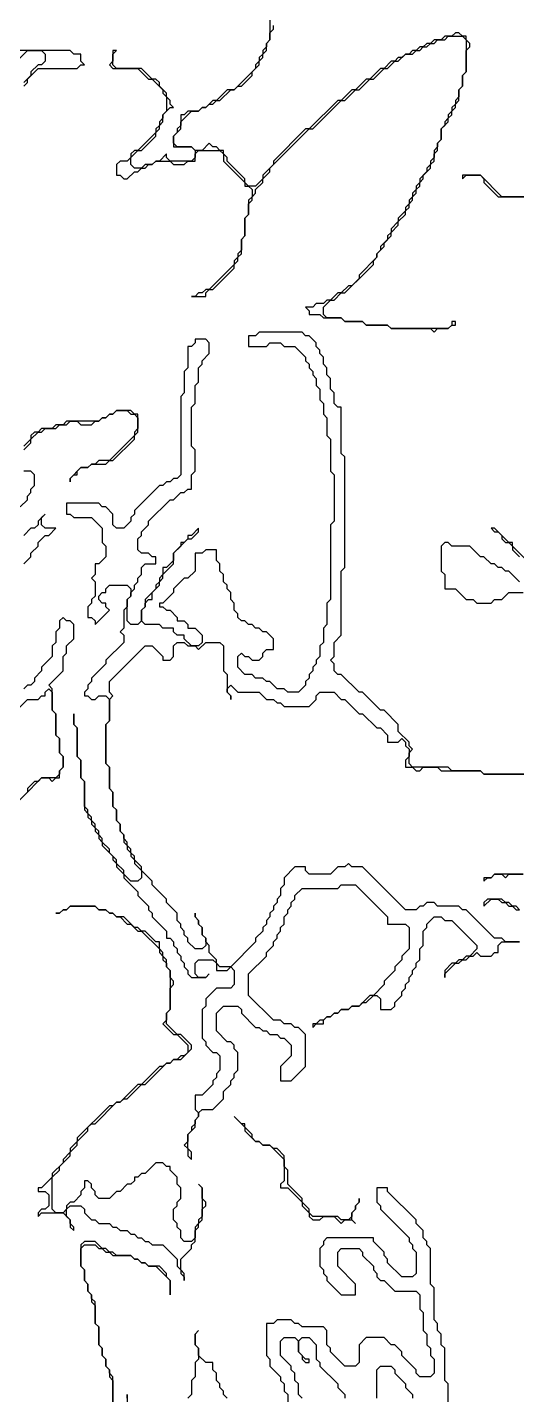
# Model space of a CAD drawing. Header units: metres. Extents: x 0 to 1000, y 0 to 1405.
# Drawn here: x 844.7 to 879, y 127.5 to 223.4 of the extents above; entities that cross this region are included whole.
import ezdxf

# ---------------------------------------------------------------- set-up
doc = ezdxf.new("R2010")
doc.units = ezdxf.units.M

msp = doc.modelspace()

# ---------------------------------------------------------------- linework, layer by layer
for points in [[(861.75, 224.25), (861.75, 222.5), (861.5, 222.25), (861.5, 222), (861.25, 221.75), (861.25, 221.5), (861, 221.25), (861, 221), (860.75, 220.75), (860.75, 220.5), (859.25, 219), (858.75, 219), (858, 218.25), (857.75, 218.25), (857.25, 217.75), (857, 217.75), (856.75, 217.5), (856, 217.5), (855.75, 217.25), (855.5, 217.25), (855.5, 216.5), (855.25, 216.25), (855.25, 216), (855, 215.75), (855, 215), (856.25, 215), (856.5, 214.75), (856.5, 214.25), (856.25, 214), (854.75, 214), (854.5, 214.25), (854.5, 214.5), (854, 214), (853.75, 214), (853.5, 213.75), (853, 213.75), (852.75, 213.5), (852.25, 213.5), (852, 213.75), (852, 214.25), (852.5, 214.75), (852.75, 214.75), (853.75, 215.75), (853.75, 216), (854, 216.25), (854, 216.5), (854.25, 216.75), (854.25, 217.25), (854.75, 217.75), (855, 217.75), (854.75, 218), (854.75, 218.25), (854.5, 218.5), (854.5, 218.75), (854, 219.25), (854, 219.5), (853.75, 219.75), (853.5, 219.75), (852.75, 220.5), (851, 220.5), (850.75, 220.75), (850.75, 221.5), (851, 221.75), (850.75, 221.75), (850.75, 221), (850.5, 220.75), (850.75, 220.5), (852.5, 220.5), (853.25, 219.75), (853.5, 219.75), (854.25, 219), (854.25, 218.75), (854.5, 218.5), (854.5, 217.5), (854.25, 217.25), (854.25, 217), (854, 216.75), (854, 216.5), (853.75, 216.25), (853.75, 216), (852.5, 214.75), (852.25, 214.75), (852, 214.5), (852, 214.25), (851.75, 214), (851.25, 214), (851, 213.75), (851, 213), (851.25, 213), (851.5, 212.75), (851.75, 212.75), (852.25, 213.25), (852.5, 213.25), (852.75, 213.5), (853, 213.5), (853.25, 213.75), (853.5, 213.75), (853.75, 214), (854.75, 214), (855, 213.75), (855.75, 213.75), (856, 214), (856.5, 214), (856.5, 214.5), (856.75, 214.75), (858.25, 214.75), (858.5, 214.5), (858.5, 214), (860, 212.5), (860, 212.25), (860.25, 212.25), (860.5, 212), (860.5, 211.5), (860.25, 211.25), (860.25, 210.25), (860, 210), (860, 208.75), (859.75, 208.5), (859.75, 207.75), (859.5, 207.5), (859.5, 207.25), (859.25, 207), (859.25, 206.75), (857.5, 205), (857.25, 205), (857, 204.75), (856.75, 204.75), (856.5, 204.5), (856.25, 204.5), (857.25, 204.5), (857.25, 204.75), (857.5, 205), (857.75, 205), (859.25, 206.5), (859.25, 206.75), (859.5, 207), (859.5, 207.25), (859.75, 207.5), (859.75, 208.5), (860, 208.75), (860, 210), (860.25, 210.25), (860.25, 211), (860.5, 211.25), (860.5, 211.5), (860.75, 211.75), (860.75, 212), (861.25, 212.5), (861.25, 212.75), (861.75, 213.25), (861.75, 213.5), (864.5, 216.25), (864.75, 216.25), (866.75, 218.25), (867, 218.25), (867.75, 219), (868, 219), (868.75, 219.75), (869, 219.75), (869.75, 220.5), (870, 220.5), (870.5, 221), (870.75, 221), (871.25, 221.5), (871.75, 221.5), (872, 221.75), (872.25, 221.75), (872.5, 222), (872.75, 222), (873, 222.25), (873.25, 222.25), (873.5, 222.5), (874, 222.5), (874.25, 222.75), (875.25, 222.75), (875.5, 222.5), (875.5, 220.25), (875.25, 220), (875.25, 219.25), (875, 219), (875, 218.5), (874.75, 218.25), (874.75, 218), (874.5, 217.75), (874.5, 217.5), (874.25, 217.25), (874.25, 217), (874, 216.75), (874, 216.5), (873.75, 216.25), (873.75, 215.5), (873.5, 215.25), (873.5, 215), (873.25, 214.75), (873.25, 214.25), (873, 214), (873, 213.75), (872.75, 213.5), (872.75, 213.25), (872.25, 212.75), (872.25, 212.5), (872, 212.25), (872, 212), (871.75, 211.75), (871.75, 211.5), (871.5, 211.25), (871.5, 211), (871.25, 210.75), (871.25, 210.5), (870.75, 210), (870.75, 209.75), (870.25, 209.25), (870.25, 209), (870, 208.75), (870, 208.5), (869.5, 208), (869.5, 207.75), (869.25, 207.5), (869.25, 207.25), (868, 206), (868, 205.75), (867.5, 205.25), (867.25, 205.25), (866.75, 204.75), (866.5, 204.75), (866, 204.25), (865.75, 204.25), (865.5, 204), (865, 204), (864.75, 203.75), (864.25, 203.75), (864.5, 203.5), (864.5, 203.25), (865.25, 203.25), (865.5, 203), (866.75, 203), (867, 202.75), (868.25, 202.75), (868.5, 202.5), (870, 202.5), (870.25, 202.25), (873, 202.25), (873.25, 202), (873.5, 202.25), (874.25, 202.25), (874.5, 202.5), (874.75, 202.5), (874.75, 202.75), (874.5, 202.75), (874.5, 202.5), (874.25, 202.25), (870.25, 202.25), (870, 202.5), (868.5, 202.5), (868.25, 202.75), (867, 202.75), (866.75, 203), (865.75, 203), (865.5, 203.25), (865.5, 203.75), (866, 204.25), (866.25, 204.25), (866.75, 204.75), (867, 204.75), (869, 206.75), (869, 207), (869.25, 207.25), (869.25, 207.5), (869.75, 208), (869.75, 208.25), (870.25, 208.75), (870.25, 209), (870.75, 209.5), (870.75, 209.75), (871.25, 210.25), (871.25, 210.5), (871.5, 210.75), (871.5, 211), (871.75, 211.25), (871.75, 211.5), (872, 211.75), (872, 212), (872.25, 212.25), (872.25, 212.5), (872.5, 212.75), (872.5, 213), (873, 213.5), (873, 213.75), (873.25, 214), (873.25, 214.5), (873.5, 214.75), (873.5, 215.25), (873.75, 215.5), (873.75, 216.25), (874.25, 216.75), (874.25, 217), (874.5, 217.25), (874.5, 217.5), (874.75, 217.75), (874.75, 218), (875, 218.25), (875, 219), (875.25, 219.25), (875.25, 220), (875.5, 220.25), (875.5, 221.75), (875.75, 222), (875.75, 222.25), (875.5, 222.5), (875.5, 222.75), (875.25, 222.75), (875, 223), (874.75, 223), (874.5, 222.75), (874, 222.75), (873.75, 222.5), (873.25, 222.5), (873, 222.25), (872.75, 222.25), (872.5, 222), (872.25, 222), (872, 221.75), (871.75, 221.75), (871.5, 221.5), (871.25, 221.5), (871, 221.25), (870.75, 221.25), (870.5, 221), (870.25, 221), (869.75, 220.5), (869.5, 220.5), (868.75, 219.75), (868.5, 219.75), (867.75, 219), (867.5, 219), (866.75, 218.25), (866.5, 218.25), (864.5, 216.25), (864.25, 216.25), (862, 214), (862, 213.75), (861.25, 213), (861.25, 212.75), (860.75, 212.25), (860.25, 212.25), (860, 212.5), (860, 212.75), (858.75, 214), (858.75, 214.25), (858.5, 214.5), (858.5, 214.75), (858.25, 214.75), (858, 215), (857.75, 215), (857.5, 215.25), (857, 214.75), (856.5, 214.75), (856.25, 215), (855.25, 215), (855, 215.25), (855, 215.75), (855.5, 216.25), (855.5, 216.75), (856.25, 217.5), (856.75, 217.5), (857, 217.75), (857.25, 217.75), (857.5, 218), (857.75, 218), (858, 218.25), (858.25, 218.25), (859, 219), (859.25, 219), (859.5, 219.25), (859.75, 219.25), (860.5, 220), (860.5, 220.25), (861, 220.75), (861, 221), (861.25, 221.25), (861.25, 221.5), (861.5, 221.75), (861.5, 222.25), (861.75, 222.5), (861.75, 223), (862, 223.25), (862, 223.5)], [(843.75, 220.75), (844.75, 221.75), (845.75, 221.75), (846, 221.5), (846, 221), (845.75, 220.75), (845.5, 220.75), (845, 220.25), (845, 220), (844.5, 219.5)], [(844.5, 219.25), (844.75, 219.5), (844.75, 219.75), (845.5, 220.5), (848.25, 220.5), (848.5, 220.75), (848.75, 220.75), (848.5, 221), (848.5, 221.5), (848, 221.5), (847.75, 221.75), (844.25, 221.75)], [(880.25, 211.5), (878, 211.5), (876.5, 213), (875.25, 213), (875.25, 212.75), (875.5, 213), (876.5, 213), (876.75, 212.75), (876.75, 212.5), (877.75, 211.5), (880.25, 211.5)], [(879.75, 171), (876.75, 171), (876.5, 171.25), (874.5, 171.25), (874.25, 171.5), (871.75, 171.5), (871.5, 171.75), (871.5, 172.5), (871.75, 172.75), (871.5, 173), (871.5, 173.25), (870.75, 174), (870.75, 174.5), (869.75, 175.5), (869.5, 175.5), (868.25, 176.75), (868, 176.75), (866.75, 178), (866.5, 178), (866.25, 178.25), (866.25, 178.75), (866, 179), (866.25, 179.25), (866.25, 180.25), (866.75, 180.75), (866.75, 185.25), (867, 185.5), (867, 193.25), (866.75, 193.5), (866.75, 196.75), (866.5, 196.75), (866.25, 197), (866.25, 197.75), (866, 198), (866, 198.75), (865.75, 199), (865.75, 199.5), (865.5, 199.75), (865.5, 200.25), (865.25, 200.5), (865.25, 200.75), (865, 201), (865, 201.25), (864.5, 201.75), (864.25, 201.75), (864, 202), (861, 202), (860.75, 201.75), (860.25, 201.75), (860.25, 201), (861.5, 201), (861.75, 201.25), (862.5, 201.25), (862.75, 201), (863.5, 201), (864.25, 200.25), (864.25, 200), (864.5, 199.75), (864.5, 199.5), (864.75, 199.25), (864.75, 199), (865, 198.75), (865, 198.25), (865.25, 198), (865.25, 197.25), (865.5, 197), (865.5, 196.25), (865.75, 196), (865.75, 194.75), (866, 194.5), (866, 192.25), (866.25, 192), (866.25, 188.75), (866, 188.5), (866, 183.25), (865.75, 183), (865.75, 181.5), (865.5, 181.25), (865.5, 180.25), (865.25, 180), (865.25, 179.25), (865, 179), (865, 178.75), (864.75, 178.5), (864.75, 178.25), (864.5, 178), (864.5, 177.75), (864.25, 177.5), (864.25, 177.25), (863.75, 176.75), (863, 176.75), (862.75, 177), (862.25, 177), (861.75, 177.5), (861.5, 177.5), (861.25, 177.75), (860.75, 177.75), (860.5, 178), (860, 178), (859.5, 178.5), (859.5, 179.25), (859.75, 179.5), (860, 179.25), (860.25, 179.25), (860.5, 179), (861, 179), (861.25, 179.25), (861.25, 179.5), (861.5, 179.75), (862, 179.75), (862, 180.5), (861.5, 181), (861.25, 181), (861, 181.25), (860.75, 181.25), (860.5, 181.5), (860.25, 181.5), (860, 181.75), (859.75, 181.75), (859.5, 182), (859.5, 182.25), (859.25, 182.5), (859.25, 183), (859, 183.25), (859, 183.75), (858.75, 184), (858.75, 184.25), (858.5, 184.5), (858.5, 185), (858.25, 185.25), (858.25, 185.75), (858, 186), (858, 186.75), (857.25, 186.75), (857, 186.5), (856.5, 186.5), (856.5, 185.25), (856, 184.75), (855.75, 184.75), (855, 184), (855, 183.75), (854.25, 183), (854, 183), (854, 182.75), (854.25, 182.75), (854.5, 182.5), (854.75, 182.5), (855.25, 182), (855.25, 181.75), (855.75, 181.75), (856, 181.5), (856, 181.25), (856.5, 181.25), (857, 180.75), (857, 180.25), (856.75, 180), (856.25, 180), (855.75, 180.5), (855.75, 180.75), (855.25, 180.75), (855, 181), (855, 181.25), (854.25, 181.25), (854, 181.5), (853, 181.5), (852.75, 181.75), (852.75, 182.5), (853, 182.75), (853, 183), (853.25, 183.25), (853.5, 183.25), (853.5, 183.75), (854, 184.25), (854, 184.5), (854.25, 184.75), (854.25, 185), (855, 185.75), (855, 186.5), (856, 187.5), (856.25, 187.5), (856.75, 188), (856.75, 188.25), (856.25, 187.75), (856, 187.75), (856, 187.5), (855.75, 187.25), (855.5, 187.25), (855.5, 187), (855, 186.5), (855, 186), (854.5, 185.5), (854.25, 185.5), (854.25, 185), (854, 184.75), (854, 184.5), (853.75, 184.25), (853.75, 184), (853, 183.25), (853, 182.75), (852.75, 182.5), (852.75, 181.75), (852.5, 181.5), (852, 181.5), (851.75, 181.75), (851.75, 183.25), (852, 183.5), (852, 183.75), (852.25, 184), (852.25, 184.25), (852.5, 184.5), (852.5, 184.75), (852.75, 185), (852.75, 185.5), (853, 185.75), (853.75, 185.75), (853.75, 186.25), (853.5, 186.25), (853.25, 186.5), (852.75, 186.5), (852.5, 186.75), (852.5, 187.5), (852.75, 187.75), (852.75, 188), (853.25, 188.5), (853.25, 188.75), (854.75, 190.25), (855, 190.25), (855.5, 190.75), (855.75, 190.75), (856, 191), (856.25, 191), (856.25, 192), (856.5, 192.25), (856.5, 193.75), (856.25, 194), (856.25, 196.75), (856.5, 197), (856.5, 198.25), (856.75, 198.5), (856.75, 199.5), (857, 199.75), (857, 200), (857.5, 200.5), (857.5, 201.25), (857.25, 201.5), (856.5, 201.5), (856.5, 201.25), (856.25, 201), (856, 201), (856, 199.5), (855.75, 199.25), (855.75, 197.75), (855.5, 197.5), (855.5, 192), (855.25, 191.75), (855, 191.75), (854.75, 191.5), (854.5, 191.5), (854.25, 191.25), (854, 191.25), (852.25, 189.5), (852.25, 189.25), (852, 189), (852, 188.75), (851.5, 188.25), (851, 188.25), (850.75, 188.5), (850.75, 189.25), (850.25, 189.75), (850, 189.75), (849.75, 190), (847.5, 190), (847.5, 189.25), (847.75, 189.25), (848, 189), (849.25, 189), (850, 188.25), (850, 187.25), (850.25, 187), (850.25, 186.25), (849.75, 185.75), (849.5, 185.75), (849.5, 185), (849.25, 184.75), (849.5, 184.5), (849.5, 183.5), (849.25, 183.25), (849.25, 183), (849, 182.75), (849, 182), (849.25, 182), (849.5, 181.75), (849.5, 181.5), (850.5, 182.5), (850.25, 182.75), (850.25, 183), (850, 183), (849.75, 183.25), (849.75, 183.5), (850, 183.75), (850.25, 183.75), (850.25, 184), (850.5, 184.25), (851.75, 184.25), (852, 184), (852, 183.5), (851.75, 183.25), (851.75, 182.75), (851.5, 182.5), (851.5, 181.25), (851.25, 181), (851.5, 180.75), (851.5, 180.25), (850.25, 179), (850.25, 178.75), (849.25, 177.75), (849.25, 177.5), (849, 177.25), (849, 177), (848.75, 176.75), (848.75, 176.5), (849, 176.5), (849.25, 176.25), (849.5, 176.25), (849.75, 176.5), (850.25, 176.5), (850.5, 176.25), (850.5, 174.75), (850.25, 174.5), (850.25, 171.75), (850.5, 171.5), (850.5, 170), (850.75, 169.75), (850.75, 168.75), (851, 168.5), (851, 167.75), (851.25, 167.5), (851.25, 167), (851.5, 166.75), (851.5, 166.25), (851.75, 166), (851.75, 165.75), (852, 165.5), (852, 165.25), (852.25, 165), (852.25, 164.75), (852.75, 164.25), (852.75, 163.75), (852.5, 163.5), (852, 163.5), (851.5, 164), (851.5, 164.25), (851, 164.75), (851, 165), (850.5, 165.5), (850.5, 165.75), (850, 166.25), (850, 166.5), (849.75, 166.75), (849.75, 167), (849.5, 167.25), (849.5, 167.5), (849.25, 167.75), (849.25, 168), (849, 168.25), (849, 168.5), (848.75, 168.75), (848.75, 170.5), (848.5, 170.75), (848.5, 172), (848.25, 172.25), (848.25, 174.25), (848, 174.5), (848, 175.25), (848, 174.5), (848.25, 174.25), (848.25, 172.25), (848.5, 172), (848.5, 170.75), (848.75, 170.5), (848.75, 168.5), (849, 168.25), (849, 168), (849.25, 167.75), (849.25, 167.5), (849.5, 167.25), (849.5, 167), (849.75, 166.75), (849.75, 166.5), (850, 166.25), (850, 166), (850.75, 165.25), (850.75, 165), (851, 164.75), (851, 164.5), (851.5, 164), (851.5, 163.75), (852.5, 162.75), (852.5, 162.5), (853.25, 161.75), (853.25, 161.5), (853.5, 161.25), (853.5, 161), (854.5, 160), (854.5, 159.5), (854.75, 159.5), (855, 159.25), (855, 159), (855.25, 158.75), (855.25, 158.5), (855.5, 158.25), (855.5, 158), (855.75, 157.75), (855.75, 157.5), (856, 157.25), (856, 157), (856.25, 156.75), (857.25, 156.75), (857.5, 157), (857.25, 156.75), (856.75, 156.75), (856.5, 157), (856.5, 157.75), (856.75, 158), (857.75, 158), (858, 157.75), (858, 157.25), (858.75, 157.25), (859, 157.5), (859.25, 157.25), (859.25, 156.25), (859, 156), (858, 156), (857.25, 155.25), (857.25, 154.75), (857, 154.5), (857, 152.5), (857.25, 152.25), (857.25, 152), (857.75, 151.5), (858, 151.5), (858.25, 151.25), (858.25, 150.25), (858, 150), (858, 149.75), (857.75, 149.5), (857.75, 149.25), (857, 148.5), (856.5, 148.5), (856.5, 147.5), (856.75, 147.25), (856.75, 147), (856.5, 146.75), (856.5, 146.5), (856.25, 146.25), (856.25, 146), (856, 145.75), (856, 145.25), (855.75, 145), (856, 144.75), (856, 144.25), (856.25, 144), (856.25, 144.5), (856, 144.75), (856, 145.75), (856.5, 146.25), (856.5, 146.75), (856.75, 147), (856.75, 147.25), (857, 147.5), (857.75, 147.5), (858.5, 148.25), (858.5, 148.75), (859, 149.25), (859, 149.5), (859.25, 149.75), (859.25, 150), (859.5, 150.25), (859.5, 151.5), (859.25, 151.75), (859.25, 152), (859, 152.25), (858.75, 152.25), (858, 153), (858, 154.25), (858.5, 154.75), (859.5, 154.75), (859.75, 154.5), (859.75, 154.25), (860.75, 153.25), (861, 153.25), (861.25, 153), (861.5, 153), (861.75, 152.75), (862.25, 152.75), (862.5, 152.5), (862.75, 152.5), (863.25, 152), (863.25, 151.25), (862.5, 150.5), (862.5, 149.5), (863.25, 149.5), (864.25, 150.5), (864.25, 152.75), (863.75, 153.25), (863.5, 153.25), (863.25, 153.5), (862.75, 153.5), (862.5, 153.75), (862, 153.75), (860.25, 155.5), (860.25, 157), (861.5, 158.25), (861.5, 158.5), (862, 159), (862, 159.25), (862.25, 159.5), (862.25, 159.75), (862.5, 160), (862.5, 160.25), (862.75, 160.5), (862.75, 161), (863, 161.25), (863, 161.5), (863.25, 161.75), (863.25, 162), (863.5, 162.25), (863.5, 162.5), (864, 163), (866.5, 163), (866.75, 163.25), (867.75, 163.25), (870, 161), (870, 160.5), (871.25, 160.5), (871.5, 160.25), (871.5, 158.75), (871, 158.25), (871, 158), (870.5, 157.5), (870.5, 157.25), (869.75, 156.5), (869.75, 156.25), (869, 155.5), (868.75, 155.5), (868, 154.75), (867.5, 154.75), (867.25, 154.5), (866.75, 154.5), (866.5, 154.25), (866.25, 154.25), (866, 154), (865.75, 154), (865.5, 153.75), (865.25, 153.75), (865, 153.5), (864.75, 153.5), (864.75, 153.25), (865, 153.5), (865.5, 153.5), (865.5, 153.75), (865.75, 154), (866, 154), (866.25, 154.25), (866.5, 154.25), (866.75, 154.5), (867.25, 154.5), (867.5, 154.75), (868, 154.75), (868.25, 155), (868.5, 155), (869, 155.5), (869.25, 155.5), (869.5, 155.25), (869.5, 154.5), (870.25, 154.5), (870.5, 154.75), (870.5, 155), (871, 155.5), (871, 155.75), (871.25, 156), (871.25, 156.25), (871.5, 156.5), (871.5, 156.75), (871.75, 157), (871.75, 157.25), (872, 157.5), (872, 157.75), (872.25, 158), (872.25, 158.75), (872.5, 159), (872.5, 160), (872.75, 160.25), (872.75, 160.5), (873.25, 161), (873.75, 161), (874, 160.75), (874.5, 160.75), (876.25, 159), (876.25, 158.75), (875.75, 158.25), (875.5, 158.25), (875.25, 158), (875, 158), (874.75, 157.75), (874.5, 157.75), (874, 157.25), (874, 156.75), (874, 157), (874.75, 157.75), (875, 157.75), (875.25, 158), (875.5, 158), (875.75, 158.25), (876, 158.25), (876.25, 158.5), (876.5, 158.25), (877.25, 158.25), (877.5, 158.5), (877.75, 158.5), (877.75, 159), (878, 159.25), (879.25, 159.25)], [(844.5, 193.75), (845, 194.25), (845, 194.5), (845.5, 195), (845.75, 195), (846, 195.25), (846.75, 195.25), (847, 195.5), (847.5, 195.5), (847.75, 195.75), (848.25, 195.75), (848.5, 195.5), (849.25, 195.5), (849.5, 195.75), (849.75, 195.75), (850, 196), (850.25, 196), (850.5, 196.25), (850.75, 196.25), (851, 196.5), (851.75, 196.5), (852, 196.25), (852.25, 196.25), (852.5, 196), (852.5, 195.25), (852.25, 195), (852.25, 194.75), (850.5, 193), (849.75, 193), (849.5, 192.75), (849.25, 192.75), (849, 192.5), (848.5, 192.5), (847.75, 191.75), (847.75, 191.5), (847.75, 191.75), (848, 192), (848.25, 192), (848.25, 192.25), (848.5, 192.5), (849, 192.5), (849.25, 192.75), (850.25, 192.75), (850.5, 193), (850.75, 193), (852.25, 194.5), (852.25, 194.75), (852.5, 195), (852.5, 196.25), (852.25, 196.25), (852, 196.5), (851, 196.5), (850.75, 196.25), (850.5, 196.25), (850.25, 196), (850, 196), (849.75, 195.75), (847.5, 195.75), (847.25, 195.5), (846.75, 195.5), (846.5, 195.25), (845.75, 195.25), (845.5, 195), (845.25, 195), (845, 194.75), (845, 194.5), (844.5, 194)], [(844.25, 189.75), (844.75, 190.25), (844.75, 190.5), (845, 190.75), (845, 191), (845.25, 191.25), (845.25, 192), (845, 192.25), (844.5, 192.25)], [(844.5, 185.75), (845, 186.25), (845, 186.5), (845.5, 187), (845.5, 187.25), (846, 187.75), (846.25, 187.75), (846.75, 188.25), (846, 188.25), (845.75, 188.5), (845.75, 189), (846, 189.25), (845.5, 188.75), (845.5, 188.5), (845.25, 188.25), (845, 188.25), (844.5, 187.75)], [(880.5, 185.25), (878.75, 187), (878.75, 187.25), (878.5, 187.25), (877.5, 188.25), (877.25, 188.25), (877.5, 188), (877.75, 188), (878, 187.75), (878, 187.5), (878.25, 187.25), (878.5, 187.25), (878.75, 187), (878.75, 186.75), (879.25, 186.25)], [(879.25, 184.5), (878.5, 185.25), (878.25, 185.25), (878, 185.5), (877.75, 185.5), (877.5, 185.75), (877.25, 185.75), (876.75, 186.25), (876.5, 186.25), (875.75, 187), (874.5, 187), (874.25, 187.25), (874, 187.25), (873.75, 187), (873.75, 185.25), (874, 185), (874, 184), (874.75, 184), (875.5, 183.25), (876, 183.25), (876.25, 183), (877.25, 183), (877.5, 183.25), (878, 183.25), (878.5, 183.75), (879.5, 183.75)], [(844.5, 169.5), (845.75, 170.75), (846.25, 170.75), (846.5, 170.5), (846.75, 170.75), (847, 170.75), (847, 171.25), (847.25, 171.5), (847.25, 172.25), (847, 172.5), (847, 173.5), (846.75, 173.75), (846.75, 175.25), (846.5, 175.5), (846.5, 177), (846.25, 177.25), (847.25, 178.25), (847.25, 179.25), (847.5, 179.5), (847.5, 180), (848, 180.5), (848, 181.5), (847.75, 181.75), (847.5, 181.75), (847.25, 182), (847, 181.75), (847, 181.25), (846.75, 181), (846.75, 180.25), (846.5, 180), (846.5, 179.25), (845.75, 178.5), (845.75, 178.25), (845.25, 177.75), (845.25, 177.5), (845, 177.25), (844.75, 177.25), (844.5, 177)], [(879.25, 159.25), (878.25, 159.25), (878, 159.5), (877.5, 159.5), (875.5, 161.5), (875.25, 161.5), (875, 161.75), (873.5, 161.75), (873.25, 162), (872.75, 162), (872.5, 161.75), (872.25, 161.75), (872, 161.5), (871.25, 161.5), (868.25, 164.5), (867.5, 164.5), (867.25, 164.75), (867, 164.5), (866.5, 164.5), (866, 164), (864.5, 164), (864.25, 164.25), (864.25, 164.5), (863.5, 164.5), (862.75, 163.75), (862.75, 163.25), (862.5, 163), (862.5, 162.5), (862.25, 162.25), (862.25, 162), (862, 161.75), (862, 161.5), (861.75, 161.25), (861.75, 161), (861.5, 160.75), (861.5, 160.5), (861.25, 160.25), (861.25, 160), (860.75, 159.5), (860.75, 159.25), (859, 157.5), (858.25, 157.5), (858, 157.75), (858, 158), (857.5, 158.5), (857.5, 159), (857.25, 159.25), (857.25, 159.5), (857, 159.75), (857, 160.25), (856.75, 160.5), (856.75, 160.75), (856.5, 161), (856.5, 161.25), (856.5, 161), (856.75, 160.75), (856.75, 160.5), (857, 160.25), (857, 159.75), (857.25, 159.5), (857.25, 159), (857, 158.75), (856.5, 158.75), (856, 159.25), (856, 159.5), (855.75, 159.75), (855.75, 160), (855.5, 160.25), (855.5, 160.5), (855.25, 160.75), (855.25, 161.25), (854.5, 162), (854.5, 162.25), (853.5, 163.25), (853.5, 163.5), (852.75, 164.25), (852.75, 164.5), (852.25, 165), (852.25, 165.25), (852, 165.5), (852, 165.75), (851.75, 166), (851.75, 166.25), (851.5, 166.5), (851.5, 166.75), (851.25, 167), (851.25, 167.5), (851, 167.75), (851, 168.5), (850.75, 168.75), (850.75, 169.75), (850.5, 170), (850.5, 171.5), (850.25, 171.75), (850.25, 174.5), (850.5, 174.75), (850.5, 176.25), (850.75, 176.5), (850.5, 176.75), (850.5, 177.5), (853, 180), (853.5, 180), (854.25, 179.25), (854.25, 179), (854.75, 179), (855, 179.25), (855, 180), (855.25, 180.25), (855.75, 180.25), (856, 180), (856.5, 180), (856.75, 179.75), (857.25, 180.25), (858.25, 180.25), (858.5, 180), (858.5, 178.25), (858.75, 178), (858.75, 176.75), (859, 176.5), (859, 176.25), (859, 176.5), (858.75, 176.75), (858.75, 177), (859, 177.25), (859.5, 176.75), (861, 176.75), (861.5, 176.25), (862, 176.25), (862.25, 176), (862.5, 176), (862.75, 175.75), (864.5, 175.75), (865, 176.25), (865, 176.5), (865.25, 176.75), (866.25, 176.75), (866.75, 176.25), (867, 176.25), (868, 175.25), (868.25, 175.25), (869.25, 174.25), (869.5, 174.25), (870, 173.75), (870, 173.25), (870.75, 173.25), (871, 173.5), (871.25, 173.25), (871.25, 173), (871.5, 172.75), (871.5, 172.25), (871.25, 172), (871.25, 171.5), (871.75, 171.5), (872, 171.25), (872.25, 171.25), (872.5, 171.5), (873.5, 171.5), (873.75, 171.25), (876.5, 171.25), (876.75, 171), (879.75, 171)], [(843.5, 175), (844.75, 176.25), (845.5, 176.25), (845.75, 176.5), (846, 176.5), (846, 176.75), (846.25, 177), (846.5, 176.75), (846.5, 175.5), (846.75, 175.25), (846.75, 173.75), (847, 173.5), (847, 172.5), (847.25, 172.25), (847.25, 171.5), (847, 171.25), (847, 171), (846.75, 170.75), (845.75, 170.75), (845.5, 170.5), (845.25, 170.5), (844.75, 170), (844.75, 169.75), (843.5, 168.5)], [(879.5, 164), (877.5, 164), (877.25, 163.75), (876.75, 163.75), (876.75, 163.5), (877, 163.75), (877.25, 163.75), (877.5, 164), (878, 164), (878.25, 163.75), (878.5, 164), (879.5, 164)], [(879.25, 161.5), (879, 161.75), (878.75, 161.75), (878.5, 162), (878.25, 162), (878, 162.25), (877, 162.25), (876.75, 162), (876.75, 161.75), (877.25, 162.25), (877.75, 162.25), (878, 162), (878.25, 162), (878.5, 161.75), (878.75, 161.75), (879, 161.5), (879.25, 161.5)], [(874.25, 126.5), (874.25, 128.25), (874, 128.5), (874, 130.75), (873.75, 131), (873.75, 131.75), (873.5, 132), (873.5, 132.5), (873.25, 132.75), (873.25, 135), (873, 135.25), (873, 137.75), (872.75, 138), (872.75, 138.25), (872.5, 138.5), (872.5, 139), (872, 139.5), (872, 139.75), (870, 141.75), (870, 142), (869.25, 142), (869.25, 141), (869.5, 140.75), (869.5, 140.5), (871.5, 138.5), (871.5, 138.25), (871.75, 138), (871.75, 137.75), (872, 137.5), (872, 136), (871.75, 135.75), (871, 135.75), (870, 136.75), (870, 137), (869.75, 137.25), (869.75, 137.5), (869, 138.25), (869, 138.5), (865.75, 138.5), (865.5, 138.25), (865.5, 138), (865.25, 137.75), (865.25, 136.5), (865.5, 136.25), (865.5, 136), (865.75, 135.75), (865.75, 135.5), (866.75, 134.5), (867.75, 134.5), (867.75, 135.25), (866.5, 136.5), (866.5, 137.5), (866.75, 137.75), (868, 137.75), (868.25, 137.5), (868.25, 137.25), (869, 136.5), (869, 136.25), (869.25, 136), (869.25, 135.75), (869.5, 135.5), (869.75, 135.5), (870.5, 134.75), (872, 134.75), (872.25, 134.5), (872.25, 133.5), (872.5, 133.25), (872.5, 132), (872.75, 131.75), (872.75, 131), (873, 130.75), (873, 130.25), (873.25, 130), (873.25, 129), (873, 128.75), (872.25, 128.75), (872, 129), (872, 129.25), (871, 130.25), (871, 130.5), (870.5, 131), (870.25, 131), (869.75, 131.5), (868.5, 131.5), (868, 131), (868, 129.75), (867.75, 129.5), (867, 129.5), (866, 130.5), (866, 130.75), (865.75, 131), (865.75, 132), (865.5, 132.25), (864, 132.25), (863.75, 132.5), (863.5, 132.5), (863.25, 132.75), (862.25, 132.75), (862, 132.5), (861.5, 132.5), (861.5, 130.25), (861.75, 130), (861.75, 129.5), (862.5, 128.75), (862.5, 128.5), (862.75, 128.25), (862.75, 127.75), (863, 127.5), (863, 126.75)], [(850.75, 127), (850.75, 128.75), (850.5, 129), (850.5, 129.25), (850.25, 129.5), (850.25, 130), (850, 130.25), (850, 130.75), (849.75, 131), (849.75, 132.25), (849.5, 132.5), (849.5, 134), (849.25, 134.25), (849.25, 134.5), (849, 134.75), (849, 135.25), (848.75, 135.5), (848.75, 136.25), (848.5, 136.5), (848.5, 137.75), (848.75, 138), (849.5, 138), (849.75, 137.75), (850, 137.75), (850.25, 137.5), (850.5, 137.5), (850.75, 137.25), (852, 137.25), (852.25, 137), (852.5, 137), (852.75, 136.75), (853, 136.75), (853.25, 136.5), (853.75, 136.5), (854.75, 135.5), (854.75, 134.5), (854.75, 135.5), (854.5, 135.75), (854.5, 136), (854, 136.5), (853.25, 136.5), (853, 136.75), (852.75, 136.75), (852.5, 137), (852.25, 137), (852, 137.25), (851, 137.25), (850.75, 137.5), (850.5, 137.5), (850.25, 137.75), (850, 137.75), (849.5, 138.25), (848.75, 138.25), (848.5, 138), (848.5, 136.5), (848.75, 136.25), (848.75, 135.5), (849, 135.25), (849, 134.75), (849.25, 134.5), (849.25, 134), (849.5, 133.75), (849.5, 132.5), (849.75, 132.25), (849.75, 131), (850, 130.75), (850, 130.25), (850.25, 130), (850.25, 129.5), (850.5, 129.25), (850.5, 128.75), (850.75, 128.5), (850.75, 127)], [(858.75, 127.25), (858.5, 127.5), (858.5, 127.75), (858.25, 128), (858.25, 128.25), (858, 128.5), (858, 129), (857.75, 129.25), (857.75, 129.75), (857.25, 129.75), (856.75, 130.25), (856.75, 130.75), (856.5, 131), (856.5, 131.75), (856.75, 132), (856.5, 131.75), (856.5, 131), (856.75, 130.75), (856.75, 130), (856.5, 129.75), (856.5, 128.75), (856.25, 128.5), (856.25, 127.5), (856, 127.25)], [(864, 127.25), (863.75, 127.5), (863.75, 128.25), (863.5, 128.5), (863.5, 129), (863.25, 129.25), (863.25, 129.5), (862.5, 130.25), (862.5, 131.25), (862.75, 131.5), (863.5, 131.5), (863.75, 131.25), (863.75, 130.5), (864, 130.25), (864, 130), (864.25, 129.75), (864.5, 129.75), (864.5, 130), (864.25, 130), (863.75, 130.5), (863.75, 131.25), (864, 131.5), (864.5, 131.5), (865, 131), (865, 130), (865.25, 129.75), (865.25, 129.5), (866.5, 128.25), (866.5, 128), (867, 127.5), (867, 127.25)], [(869.25, 127.25), (869.25, 129.25), (869.5, 129.5), (870.25, 129.5), (870.5, 129.25), (870.5, 129), (871.25, 128.25), (871.25, 128), (871.75, 127.5), (871.75, 127.25)], [(851.75, 127.25), (851.75, 127.5), (851.75, 127)]]:
    msp.add_lwpolyline(points)
for points in [[(847.75, 161.75), (847.5, 161.5), (847.25, 161.5), (847, 161.25), (846.75, 161.25), (847, 161.25), (847.25, 161.5), (847.5, 161.5), (847.75, 161.75), (849.5, 161.75), (849.75, 161.5), (850.25, 161.5), (850.5, 161.25), (850.75, 161.25), (851, 161), (851.25, 161), (851.75, 160.5), (852, 160.5), (852.5, 160), (852.75, 160), (854, 158.75), (854, 158.5), (854.25, 158.25), (854.25, 158), (854.5, 157.75), (854.5, 157.5), (854.75, 157.25), (854.75, 154.5), (854.5, 154.25), (854.5, 153.75), (854.25, 153.5), (855, 152.75), (855.25, 152.75), (856, 152), (856, 151.5), (855.75, 151.25), (855.5, 151.25), (855.25, 151), (855, 151), (854.75, 150.75), (854.5, 150.75), (854.25, 150.5), (854, 150.5), (852.75, 149.25), (852.5, 149.25), (851.25, 148), (851, 148), (850.75, 147.75), (850.5, 147.75), (848.25, 145.5), (848.25, 145.25), (847.75, 144.75), (847.75, 144.5), (847.25, 144), (847.25, 143.75), (846.5, 143), (846.5, 142.75), (845.75, 142), (845.5, 142), (845.5, 141.75), (846, 141.75), (846.25, 141.5), (846.25, 140.75), (846, 140.5), (845.75, 140.5), (845.5, 140.25), (845.5, 140), (845.75, 140.25), (847.25, 140.25), (847.75, 139.75), (847.75, 139.25), (848, 139), (848, 139.25), (847.75, 139.5), (847.75, 139.75), (847.5, 140), (847.5, 140.5), (847.75, 140.75), (848.5, 140.75), (848.75, 140.5), (848.75, 140.25), (849.25, 139.75), (849.5, 139.75), (849.75, 139.5), (850.5, 139.5), (850.75, 139.25), (851, 139.25), (851.25, 139), (851.75, 139), (852, 138.75), (852.25, 138.75), (852.5, 138.5), (852.75, 138.5), (853, 138.25), (853.25, 138.25), (853.5, 138), (854.25, 138), (855.25, 137), (855.25, 136.5), (855.5, 136.25), (855.5, 136), (855.75, 135.75), (855.75, 135.5), (855.75, 136), (855.5, 136.25), (855.5, 137), (856.25, 137.75), (856.25, 138), (856.5, 138.25), (856.5, 139), (856.75, 139.25), (856.75, 139.5), (857, 139.75), (857, 140.5), (857.25, 140.75), (857.25, 141), (857, 141.25), (857, 142), (856.75, 142.25), (857, 142), (857, 140), (856.75, 139.75), (856.75, 139.5), (856.5, 139.25), (856.5, 138.5), (856.25, 138.25), (855.75, 138.25), (855.5, 138.5), (855.5, 139), (855.25, 139.25), (855.25, 139.5), (855, 139.75), (855, 140.5), (855.25, 140.75), (855.25, 141), (855.5, 141.25), (855.5, 142), (855.25, 142.25), (855.25, 142.75), (854.75, 143.25), (854.75, 143.5), (854.5, 143.5), (854.25, 143.75), (853.75, 143.75), (853, 143), (852.75, 143), (852.5, 142.75), (852.25, 142.75), (852.25, 142.5), (852, 142.25), (851.75, 142.25), (851.25, 141.75), (851, 141.75), (850.5, 141.25), (849.75, 141.25), (849.5, 141.5), (849.5, 141.75), (849.25, 142), (849.25, 142.25), (849, 142.5), (848.75, 142.5), (848.75, 142), (848.5, 141.75), (848.5, 141.5), (848, 141), (847.75, 141), (847.5, 140.75), (847.5, 140.5), (847.25, 140.25), (846.75, 140.25), (846.5, 140.5), (846.5, 142.75), (847, 143.25), (847, 143.5), (847.75, 144.25), (847.75, 144.5), (848.25, 145), (848.25, 145.25), (849, 146), (849, 146.25), (849.25, 146.5), (849.5, 146.5), (851, 148), (851.25, 148), (851.5, 148.25), (851.75, 148.25), (852.75, 149.25), (853, 149.25), (854.5, 150.75), (854.75, 150.75), (855, 151), (855.5, 151), (856.25, 151.75), (856.25, 152), (855.5, 152.75), (855.25, 152.75), (854.5, 153.5), (854.5, 154.25), (854.75, 154.5), (854.75, 156), (855, 156.25), (855, 156.5), (854.75, 156.75), (854.75, 157.25), (854.5, 157.5), (854.5, 158), (854.25, 158.25), (854.25, 158.5), (854, 158.75), (854, 159.25), (853.75, 159.25), (853, 160), (852.75, 160), (852.5, 160.25), (852.25, 160.25), (851.5, 161), (851, 161), (850.75, 161.25), (850.5, 161.25), (850.25, 161.5), (849.75, 161.5), (849.5, 161.75)], [(859.25, 147), (860, 146.25), (860, 146), (860.75, 145.25), (861, 145.25), (861.25, 145), (861.75, 145), (862.75, 144), (862.75, 142.5), (862.5, 142.25), (862.5, 142), (863, 142), (864, 141), (864, 140.75), (864.5, 140.25), (864.5, 140), (864.75, 139.75), (865.25, 139.75), (865.5, 140), (866.25, 140), (866.75, 139.5), (867, 139.75), (867.5, 139.75), (867.75, 139.5), (867.5, 139.75), (867.5, 140.25), (867.75, 140.5), (867.75, 140.75), (868, 141), (868, 141.25), (868, 141), (867.75, 140.75), (867.75, 140.5), (867.5, 140.25), (867.5, 140), (867.25, 139.75), (866.75, 139.75), (866.5, 140), (864.75, 140), (864.5, 140.25), (864.5, 140.5), (864, 141), (864, 141.25), (863, 142.25), (863, 143.25), (862.75, 143.5), (862.75, 144.25), (862.25, 144.75), (862, 144.75), (861.75, 145), (861.25, 145), (861, 145.25), (860.75, 145.25), (860.5, 145.5), (860.5, 145.75), (860, 146.25), (860, 146.5), (859.75, 146.5)]]:
    msp.add_lwpolyline(points, close=True)

doc.saveas('drawing.dxf')
